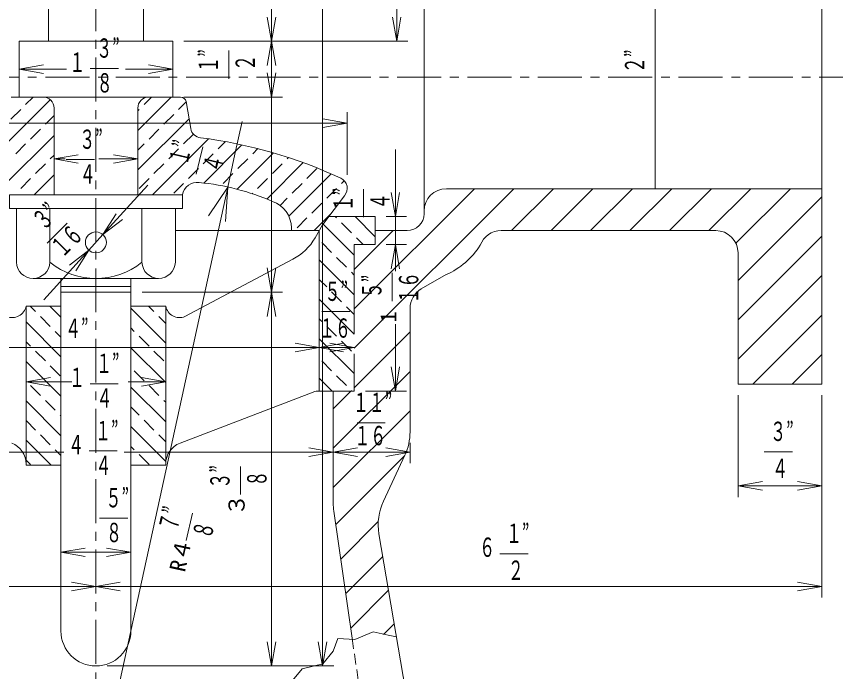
# Model space of a CAD drawing. Units: millimetres, scale not verified. Extents: x -820 to 820, y -580 to 580.
# Drawn here: x -491.7 to -305.4, y -17.7 to 131.4 of the extents above; entities that cross this region are included whole.
import ezdxf
from ezdxf.enums import TextEntityAlignment as Align

# ---------------------------------------------------------------- set-up
doc = ezdxf.new("R2010")
doc.units = ezdxf.units.MM
doc.header["$LTSCALE"] = 2
doc.linetypes.add('CHAIN1', pattern=[8, 5, -1, 1, -1])
doc.linetypes.add('DASHED1', pattern=[1.8, 1.2, -0.6])
for name, color, linetype, lineweight in [('0-0_0', 3, 'Continuous', 18), ('0-1_芯', 4, 'CHAIN1', 18), ('0-2_寸法', 2, 'Continuous', 18)]:
    doc.layers.add(name, color=color, linetype=linetype, lineweight=lineweight)
doc.styles.add('ＭＳ ゴシック', font='')
doc.styles.get('ＭＳ ゴシック').set_extended_font_data('MS Gothic')

msp = doc.modelspace()

# ---------------------------------------------------------------- linework, layer by layer
at = {"layer": '0-0_0'}
for p, q in [((-484.397, 125.739), (-484.397, 252.739)), ((-462.807, 125.739), (-462.807, 252.739)), ((-308.502, 47.722), (-308.502, 187.422)), ((-398.977, 87.092), (-398.977, 174.087)), ((-503.948, 92.483), (-484.008, 112.423)), ((-485.667, 113.039), (-492.857, 113.039)), ((-489.581, 111.34), (-487.882, 113.039)), ((-464.077, 105.413), (-456.451, 113.039)), ((-462.64, 111.34), (-460.941, 113.039)), ((-461.537, 113.039), (-454.348, 113.039)), ((-454.783, 110.217), (-453.084, 111.916)), ((-452.015, 105.852), (-453.097, 111.99)), ((-492.949, 107.972), (-490.704, 110.217)), ((-483.127, 90.814), (-483.127, 110.499)), ((-464.077, 90.814), (-464.077, 110.499)), ((-464.077, 109.903), (-463.763, 110.217)), ((-485.091, 106.85), (-483.127, 108.813)), ((-464.077, 96.433), (-452.411, 108.099)), ((-458.15, 106.85), (-455.905, 109.095)), ((-488.459, 103.482), (-486.214, 105.727)), ((-461.518, 103.482), (-459.273, 105.727)), ((-453.66, 102.36), (-451.415, 104.605)), ((-494.56, 92.89), (-483.127, 104.323)), ((-460.715, 90.814), (-448.003, 103.526)), ((-445.802, 101.237), (-444.139, 102.9)), ((-491.826, 100.115), (-489.581, 102.36)), ((-464.077, 100.923), (-462.64, 102.36)), ((-457.028, 98.992), (-454.783, 101.237)), ((-449.083, 93.466), (-440.395, 102.154)), ((-437.945, 100.115), (-436.763, 101.296)), ((-483.968, 98.992), (-483.127, 99.833)), ((-449.17, 97.869), (-446.925, 100.115)), ((-441.51, 92.059), (-433.235, 100.334)), ((-441.312, 96.747), (-439.067, 98.992)), ((-430.087, 98.992), (-429.806, 99.273)), ((-487.336, 95.624), (-485.091, 97.869)), ((-460.395, 95.624), (-458.15, 97.869)), ((-434.763, 89.825), (-426.471, 98.118)), ((-433.455, 95.624), (-431.209, 97.869)), ((-487.656, 90.814), (-483.127, 95.343)), ((-452.538, 94.502), (-450.293, 96.747)), ((-444.68, 93.379), (-442.435, 95.624)), ((-429.72, 85.888), (-420.063, 95.545)), ((-425.597, 94.502), (-423.352, 96.747)), ((-490.704, 92.257), (-488.459, 94.502)), ((-463.763, 92.257), (-461.518, 94.502)), ((-455.905, 91.134), (-453.66, 93.379)), ((-436.822, 92.257), (-434.577, 94.502)), ((-428.964, 91.134), (-426.719, 93.379)), ((-417.739, 93.379), (-417.117, 94.001)), ((-421.107, 90.012), (-418.862, 92.257)), ((-414.852, 64.835), (-387.515, 92.172)), ((-414.852, 55.855), (-378.535, 92.172)), ((-393.897, 92.172), (-308.502, 92.172)), ((-379.08, 82.647), (-369.555, 92.172)), ((-370.099, 82.647), (-360.574, 92.172)), ((-361.119, 82.647), (-351.594, 92.172)), ((-352.139, 82.647), (-342.614, 92.172)), ((-343.159, 82.647), (-333.634, 92.172)), ((-334.178, 82.647), (-324.653, 92.172)), ((-328.061, 79.784), (-315.673, 92.172)), ((-438.045, 91.034), (-437.945, 91.134)), ((-431.729, 88.37), (-430.087, 90.012)), ((-421.747, 84.365), (-417.079, 90.564)), ((-327.552, 71.313), (-308.502, 90.363)), ((-484.064, 75.42), (-484.064, 87.639)), ((-463.141, 75.42), (-463.141, 87.639)), ((-424.474, 86.644), (-422.229, 88.889)), ((-423.981, 82.647), (-420.174, 86.455)), ((-420.438, 85.822), (-410.102, 85.822)), ((-418.862, 85.522), (-419.162, 85.822)), ((-410.102, 81.252), (-414.672, 85.822)), ((-398.977, 86.457), (-398.977, 87.092)), ((-427.842, 83.277), (-425.597, 85.522)), ((-422.057, 83.938), (-423.764, 80.982)), ((-414.852, 77.022), (-421.945, 84.115)), ((-415.494, 82.154), (-417.739, 84.399)), ((-455.521, 82.647), (-422.802, 82.647)), ((-429.152, 82.647), (-429.152, 83.263)), ((-422.802, 46.122), (-422.802, 82.647)), ((-414.852, 73.816), (-406.02, 82.647)), ((-410.102, 82.647), (-402.787, 82.647)), ((-381.421, 82.647), (-332.632, 82.647)), ((-412.812, 79.472), (-414.372, 81.031)), ((-327.552, 62.333), (-308.502, 81.383)), ((-419.984, 77.664), (-422.229, 79.909)), ((-414.852, 59.066), (-414.852, 79.472)), ((-416.617, 74.296), (-418.862, 76.541)), ((-327.552, 47.722), (-327.552, 77.567)), ((-453.348, 63.066), (-428.8, 76.118)), ((-414.852, 68.042), (-422.802, 75.992)), ((-414.852, 72.532), (-415.494, 73.174)), ((-459.331, 71.764), (-487.874, 71.764)), ((-481.552, -8.506), (-481.552, 71.764)), ((-465.652, -8.506), (-465.652, 71.764)), ((-421.107, 69.806), (-422.802, 71.502)), ((-399.612, 69.352), (-393.933, 72.631)), ((-327.552, 53.352), (-308.502, 72.402)), ((-481.552, 69.91), (-465.652, 69.91)), ((-481.552, 68.64), (-465.652, 68.64)), ((-417.739, 66.439), (-419.984, 68.684)), ((-489.477, 29.219), (-489.477, 65.414)), ((-481.552, 65.414), (-489.477, 65.414)), ((-487.336, 64.193), (-488.557, 65.414)), ((-481.552, 62.9), (-484.067, 65.414)), ((-460.395, 64.193), (-461.616, 65.414)), ((-414.852, 59.061), (-422.802, 67.012)), ((-414.852, 63.552), (-416.617, 65.316)), ((-457.727, 57.035), (-465.652, 64.96)), ((-402.152, 36.874), (-402.152, 64.953)), ((-324.202, 47.722), (-308.502, 63.422)), ((-481.552, 53.92), (-489.477, 61.845)), ((-483.968, 60.826), (-486.214, 63.071)), ((-457.727, 61.525), (-459.273, 63.071)), ((-422.229, 61.948), (-422.802, 62.521)), ((-481.552, 58.41), (-482.846, 59.703)), ((-464.885, 59.703), (-465.652, 60.47)), ((-418.862, 58.581), (-421.107, 60.826)), ((-461.518, 56.336), (-463.763, 58.581)), ((-414.852, 50.081), (-422.802, 58.031)), ((-414.852, 46.875), (-402.152, 59.575)), ((-488.459, 56.336), (-489.477, 57.354)), ((-457.727, 48.055), (-465.652, 55.98)), ((-415.494, 55.213), (-417.739, 57.458)), ((-485.091, 52.968), (-487.336, 55.213)), ((-458.15, 52.968), (-460.395, 55.213)), ((-414.852, 46.122), (-414.852, 54.61)), ((-315.222, 47.722), (-308.502, 54.442)), ((-481.552, 44.94), (-489.477, 52.864)), ((-419.984, 50.723), (-422.229, 52.968)), ((-481.723, 49.601), (-483.968, 51.846)), ((-462.64, 48.478), (-464.885, 50.723)), ((-419.627, 33.119), (-402.152, 50.595)), ((-419.873, 46.122), (-422.802, 49.051)), ((-416.617, 47.356), (-418.862, 49.601)), ((-486.214, 45.11), (-488.459, 47.356)), ((-457.727, 39.075), (-465.652, 47)), ((-459.273, 45.11), (-461.518, 47.356)), ((-308.502, 47.722), (-327.552, 47.722)), ((-454.468, 34.25), (-424.2, 45.869)), ((-422.802, 46.122), (-422.835, 46.122)), ((-422.802, 46.122), (-414.852, 46.122)), ((-419.627, 20.575), (-419.627, 46.122)), ((-419.627, 42.1), (-415.605, 46.122)), ((-415.383, 46.122), (-415.494, 46.233)), ((-481.552, 35.959), (-489.477, 43.884)), ((-482.846, 41.743), (-485.091, 43.988)), ((-457.727, 43.565), (-458.15, 43.988)), ((-463.763, 40.62), (-465.652, 42.51)), ((-419.627, 24.139), (-402.152, 41.614)), ((-487.336, 37.253), (-489.477, 39.394)), ((-481.552, 40.449), (-481.723, 40.62)), ((-460.395, 37.253), (-462.64, 39.498)), ((-457.727, 30.095), (-465.652, 38.019)), ((-483.968, 33.885), (-486.214, 36.13)), ((-457.727, 34.585), (-459.273, 36.13)), ((-483.793, 29.219), (-489.477, 34.904)), ((-481.552, 31.469), (-482.846, 32.763)), ((-464.885, 32.763), (-465.652, 33.529)), ((-488.459, 29.395), (-489.477, 30.414)), ((-461.518, 29.395), (-463.763, 31.64)), ((-419.059, 15.727), (-403.397, 31.39)), ((-403.342, 31.507), (-408.213, 21.061)), ((-489.477, 29.508), (-489.477, 29.219)), ((-481.552, 29.219), (-489.477, 29.219)), ((-457.727, 29.219), (-465.652, 29.219)), ((-457.727, 29.508), (-457.727, 29.219)), ((-419.497, 18.761), (-415.324, -10.153)), ((-417.926, 7.88), (-409.382, 16.424)), ((-409.228, 13.595), (-397.504, -55.521)), ((-416.794, 0.032), (-408.359, 8.467)), ((-415.661, -7.815), (-407.056, 0.789)), ((-408.167, -9.302), (-405.754, -6.888))]:
    msp.add_line(p, q, dxfattribs=at)
at = {"layer": '0-0_0', "color": 1, "linetype": 'DASHED1'}
msp.add_line((-415.324, -10.151), (-397.707, -132.198), dxfattribs=at)
at = {"layer": '0-0_0'}
for points in [[(-491.065, 125.739), (-456.14, 125.739), (-456.14, 113.039), (-491.065, 113.039)], [(-493.287, 87.639), (-453.917, 87.639), (-453.917, 90.814), (-493.287, 90.814)]]:
    msp.add_lwpolyline(points, close=True, dxfattribs=at)
for points in [[(-491.684, 75.42), (-491.684, 87.639), (-455.521, 87.639), (-455.521, 75.42)], [(-414.852, 79.472), (-410.102, 79.472), (-410.102, 85.822)], [(-457.727, 29.219), (-457.727, 65.414), (-465.652, 65.414)]]:
    msp.add_lwpolyline(points, dxfattribs=at)
at = {"layer": '0-0_0', "color": 2}
msp.add_lwpolyline([(-405.25, -9.855), (-407.136, -9.445), (-410.576, -8.697), (-414.752, -10.406), (-418.565, -10.182), (-419.607, -13.093), (-421.954, -15.969), (-426.718, -17.126), (-430.055, -21.144)], dxfattribs=at)
at = {"layer": '0-0_0'}
msp.add_circle((-473.602, 79.96), 2.388, dxfattribs=at)
for centre, radius, start, end in [((-485.667, 110.499), 2.54, 0, 90), ((-461.537, 110.499), 2.54, 90, 180), ((-454.348, 111.769), 1.27, 10, 90), ((-449.513, 106.293), 2.54, 190, 263.01104), ((-463.245, -2.729), 107.343, 65.02455, 82.8166), ((-450.556, 90.182), 3.42, 82.53064, 169.33902), ((-455.215, 39.369), 54.444, 66.42847, 84.62148), ((-418.968, 92.262), 2.54, 318.05995, 65.67026), ((-393.897, 87.092), 5.08, 90, 180), ((-435.502, 83.263), 6.35, 0, 71.07536), ((-402.787, 86.457), 3.81, 270, 0), ((-419.857, 82.668), 2.54, 138.05995, 150), ((-381.421, 77.567), 5.08, 90, 160.06556), ((-332.632, 77.567), 5.08, 0, 90), ((-434.763, 87.332), 12.7, 298, 330), ((-400.894, 88.529), 17.355, 293.64669, 327.87292), ((-487.874, 75.577), 3.813, 182.36812, 357.63188), ((-473.602, 88.562), 16.797, 231.47797, 308.52203), ((-459.331, 75.577), 3.813, 182.36812, 357.63188), ((-397.072, 64.953), 5.08, 120, 180), ((-492.626, 66.029), 3.208, 247.46234, 348.95204), ((-454.578, 66.029), 3.208, 191.04796, 292.53766), ((-422.835, 42.312), 3.81, 90, 111), ((-414.852, 36.874), 12.7, 335, 0), ((-494.557, 29.508), 5.08, 0, 69), ((-452.647, 29.508), 5.08, 111, 180), ((-406.927, 20.575), 12.7, 180, 188.21361), ((-396.703, 15.694), 12.7, 155, 189.51147), ((-473.602, -8.506), 7.95, 180, 0)]:
    msp.add_arc(centre, radius, start, end, dxfattribs=at)
at = {"layer": '0-1_芯'}
for p, q in [((-473.602, -239.96), (-473.602, 442.946)), ((-661.082, 117.572), (-279.274, 117.572))]:
    msp.add_line(p, q, dxfattribs=at)
at = {"layer": '0-2_寸法'}
for p, q in [((-422.049, -16.457), (-422.049, 415.934)), ((-405.192, 144.789), (-405.192, 125.739)), ((-346.383, 92.172), (-346.383, 142.972)), ((-433.687, 125.739), (-433.687, 140.979)), ((-433.687, 125.739), (-434.659, 131.254)), ((-433.687, 125.739), (-432.714, 131.254)), ((-405.192, 125.739), (-406.164, 131.254)), ((-405.192, 125.739), (-404.219, 131.254)), ((-453.6, 125.739), (-431.147, 125.739)), ((-449.439, 125.739), (-431.147, 125.739)), ((-449.439, 125.739), (-402.652, 125.739)), ((-433.687, 125.739), (-434.659, 120.224)), ((-433.687, 113.039), (-433.687, 125.739)), ((-433.687, 125.739), (-432.714, 120.224)), ((-443.405, 117.211), (-443.405, 123.623)), ((-491.065, 119.389), (-485.55, 120.362)), ((-491.065, 119.389), (-480.308, 119.389)), ((-491.065, 119.389), (-485.55, 118.417)), ((-474.878, 119.541), (-468.466, 119.541)), ((-456.14, 119.389), (-466.897, 119.389)), ((-456.14, 119.389), (-461.655, 120.362)), ((-456.14, 119.389), (-461.655, 118.417)), ((-433.687, 113.039), (-434.659, 118.554)), ((-433.687, 113.039), (-432.714, 118.554)), ((-453.6, 113.039), (-431.147, 113.039)), ((-449.439, 113.039), (-431.147, 113.039)), ((-433.687, 113.039), (-433.687, 68.64)), ((-416.452, 95.324), (-416.452, 109.621)), ((-530.752, 107.081), (-416.452, 107.081)), ((-441.988, 100.007), (-440.364, 107.452)), ((-416.452, 107.081), (-421.967, 108.053)), ((-416.452, 107.081), (-421.967, 106.108)), ((-450.776, 95.484), (-449.302, 101.725)), ((-405.502, 85.822), (-405.502, 101.062)), ((-483.127, 98.943), (-477.612, 99.915)), ((-483.127, 98.943), (-480.605, 98.943)), ((-483.127, 98.943), (-477.612, 97.97)), ((-480.357, 98.793), (-473.945, 98.793)), ((-472.916, 98.943), (-464.077, 98.943)), ((-464.077, 98.943), (-469.592, 99.915)), ((-464.077, 98.943), (-469.592, 97.97)), ((-471.998, 81.728), (-461.755, 93.013)), ((-447.979, 85.992), (-443.612, 92.562)), ((-443.612, 92.562), (-444.108, 84.689)), ((-412.742, 85.662), (-412.742, 92.074)), ((-405.502, 85.822), (-406.475, 91.337)), ((-405.502, 85.822), (-404.53, 91.337)), ((-471.998, 81.728), (-469.011, 86.465)), ((-407.562, 85.822), (-402.962, 85.822)), ((-405.502, 85.822), (-405.502, 79.472)), ((-484.647, 79.777), (-480.113, 84.311)), ((-471.998, 81.728), (-467.571, 85.158)), ((-475.207, 78.192), (-471.998, 81.728)), ((-407.562, 79.472), (-402.962, 79.472)), ((-407.562, 79.472), (-402.962, 79.472)), ((-405.502, 79.472), (-406.475, 73.957)), ((-405.502, 79.472), (-404.53, 73.957)), ((-405.502, 79.472), (-405.502, 73.423)), ((-475.207, 78.192), (-485.449, 66.907)), ((-475.207, 78.192), (-479.633, 74.762)), ((-475.207, 78.192), (-478.193, 73.455)), ((-433.687, 68.64), (-434.659, 74.155)), ((-433.687, 68.64), (-432.714, 74.155)), ((-406.236, 66.611), (-406.236, 73.023)), ((-463.112, 68.64), (-431.147, 68.64)), ((-433.687, 68.64), (-434.659, 63.125)), ((-433.687, 68.64), (-433.687, -16.457)), ((-433.687, 68.64), (-432.714, 63.125)), ((-422.244, 64.212), (-415.832, 64.212)), ((-405.502, 61.323), (-405.502, 46.122)), ((-524.402, 56.029), (-414.852, 56.029)), ((-422.802, 56.029), (-428.317, 57.001)), ((-422.802, 56.029), (-428.317, 55.057)), ((-422.802, 56.029), (-417.287, 57.001)), ((-422.802, 56.029), (-417.287, 55.057)), ((-414.852, 56.029), (-420.367, 57.001)), ((-414.852, 56.029), (-420.367, 55.057)), ((-405.502, 53.742), (-405.502, 54.314)), ((-405.502, 46.122), (-406.475, 51.637)), ((-405.502, 46.122), (-404.53, 51.637)), ((-489.477, 48.236), (-483.962, 49.208)), ((-457.727, 48.236), (-463.242, 49.208)), ((-489.477, 48.236), (-483.962, 47.263)), ((-489.477, 48.236), (-479.082, 48.236)), ((-474.933, 47.798), (-468.521, 47.798)), ((-466.25, 48.236), (-457.727, 48.236)), ((-457.727, 48.236), (-463.242, 47.263)), ((-412.312, 46.122), (-402.962, 46.122)), ((-327.552, 45.182), (-327.552, 22.001)), ((-308.502, 45.182), (-308.502, 22.001)), ((-308.502, 45.182), (-308.502, -0.901)), ((-414.217, 38.911), (-407.805, 38.911)), ((-402.152, 34.334), (-402.152, 29.686)), ((-527.577, 32.226), (-480.888, 32.226)), ((-475.153, 32.481), (-468.741, 32.481)), ((-467.15, 32.226), (-419.627, 32.226)), ((-419.627, 32.226), (-425.142, 33.198)), ((-419.627, 32.226), (-425.142, 31.253)), ((-419.627, 33.411), (-419.627, 29.686)), ((-419.627, 32.226), (-414.112, 33.198)), ((-419.627, 32.226), (-402.152, 32.226)), ((-419.627, 32.226), (-414.112, 31.253)), ((-402.152, 32.226), (-407.667, 33.198)), ((-402.152, 32.226), (-407.667, 31.253)), ((-321.612, 32.303), (-315.2, 32.303)), ((-419.627, 30.809), (-419.627, 29.686)), ((-440.752, 22.56), (-440.752, 28.972)), ((-327.552, 24.541), (-322.037, 25.514)), ((-308.502, 24.541), (-327.552, 24.541)), ((-327.552, 24.541), (-322.037, 23.569)), ((-308.502, 24.541), (-314.017, 25.514)), ((-308.502, 24.541), (-314.017, 23.569)), ((-472.758, 17.195), (-466.346, 17.195)), ((-453.077, 12.093), (-451.603, 18.334)), ((-481.552, 9.413), (-476.038, 10.385)), ((-481.552, 9.413), (-465.652, 9.413)), ((-481.552, 9.413), (-476.038, 8.441)), ((-465.652, 9.413), (-471.167, 10.385)), ((-465.652, 9.413), (-471.167, 8.441)), ((-381.71, 9.105), (-375.298, 9.105)), ((-473.602, 3.498), (-473.602, 4.179)), ((-473.602, 3.498), (-473.602, 4.179)), ((-473.602, 1.639), (-479.117, 2.611)), ((-473.602, 1.639), (-468.087, 2.611)), ((-308.502, 1.639), (-314.017, 2.611)), ((-473.602, 1.639), (-479.117, 0.666)), ((-308.502, 1.639), (-473.602, 1.639)), ((-473.602, 1.639), (-468.087, 0.666)), ((-308.502, 1.639), (-314.017, 0.666)), ((-433.687, -16.457), (-434.659, -10.942)), ((-433.687, -16.457), (-432.714, -10.942)), ((-422.049, -16.457), (-423.022, -10.942)), ((-422.049, -16.457), (-421.077, -10.942)), ((-471.062, -16.457), (-419.509, -16.457))]:
    msp.add_line(p, q, dxfattribs=at)
for points in [[(-473.602, -44.931), (-443.612, 92.562), (-441.988, 100.007)], [(-473.602, 1.639), (-638.702, 1.639), (-633.187, 2.611)]]:
    msp.add_lwpolyline(points, dxfattribs=at)

# ---------------------------------------------------------------- texts
at = {"layer": '0-2_寸法', "style": 'ＭＳ ゴシック', "width": 0.6}
for s, p in [('３”', (-473.506, 120.665)), ('１', (-479.645, 117.452)), ('８', (-473.401, 112.751)), ('３”', (-477.369, 99.916)), ('４', (-477.264, 92.002)), ('５”', (-421.59, 65.314)), ('４”', (-480.595, 56.891)), ('１６', (-422.824, 56.932)), ('１”', (-473.561, 48.921)), ('１', (-479.7, 45.708)), ('４', (-473.456, 41.007)), ('１１”', (-415.122, 40.035)), ('１”', (-473.781, 33.604)), ('３”', (-320.241, 33.426)), ('１６', (-414.802, 32.463)), ('４', (-479.921, 30.392)), ('４', (-473.677, 25.69)), ('４', (-319.793, 25.022)), ('５”', (-471.386, 18.319)), ('８', (-471.281, 10.405)), ('１”', (-380.338, 10.228)), ('６', (-386.422, 7.061)), ('２', (-379.891, 1.824))]:
    msp.add_text(s, height=4.399, dxfattribs=at).set_placement(p, align=Align.BOTTOM_LEFT)
for s, rotation, p in [('１”', 90, (-444.528, 118.583)), ('２”', 90, (-347.571, 118.513)), ('２', 90, (-436.124, 119.031)), ('１”', 76.714, (-451.554, 97.078)), ('４', 76.714, (-443.827, 95.361)), ('１”', 90, (-413.865, 87.034)), ('４', 90, (-405.462, 87.481)), ('３”', 45, (-484.471, 81.541)), ('１６', 45, (-480.294, 75.358)), ('５”', 90, (-407.337, 67.264)), ('１６', 90, (-398.955, 66.03)), ('３”', 90, (-441.876, 23.932)), ('８', 90, (-433.472, 24.379)), ('７”', 76.714, (-453.855, 13.687)), ('８', 76.714, (-446.128, 11.97))]:
    msp.add_text(s, height=4.399, rotation=rotation, dxfattribs=at).set_placement(p, align=Align.BOTTOM_LEFT)
at = {"layer": '0-2_寸法', "style": 'ＭＳ ゴシック'}
for s, rotation, p in [('1', 90, (-404.153, 61.757)), ('３', 90, (-438.669, 17.706)), ('R４', 77.695, (-452.29, 4.509))]:
    msp.add_text(s, height=3.666, rotation=rotation, dxfattribs=at).set_placement(p, align=Align.BOTTOM_LEFT)

doc.saveas('drawing.dxf')
